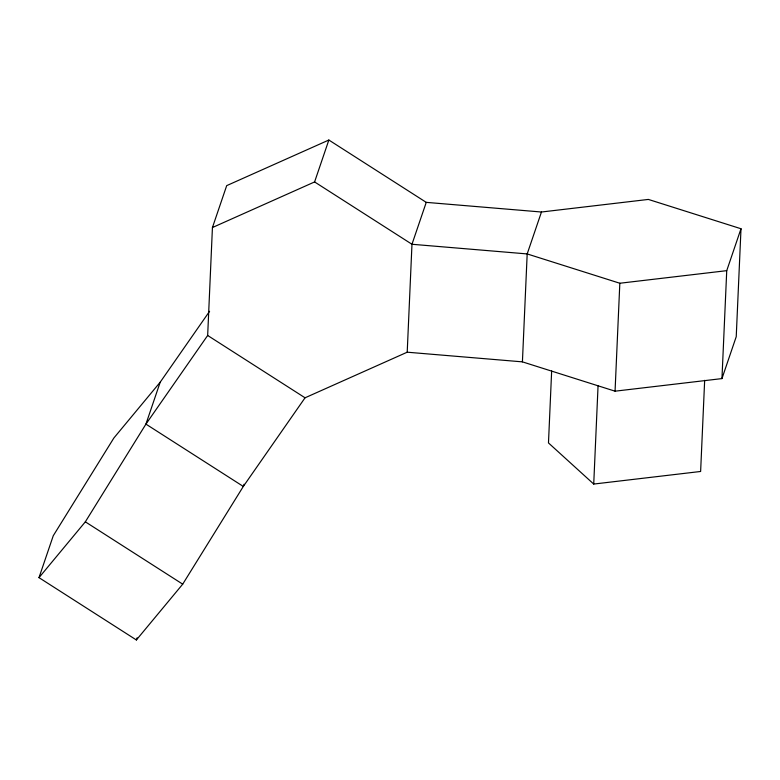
<?xml version="1.0" encoding="UTF-8"?>
<svg xmlns="http://www.w3.org/2000/svg" width="780" height="780" viewBox="0 0 780 780"><rect width="100%" height="100%" fill="white"/><g stroke="black" fill="none" stroke-linecap="round" stroke-linejoin="round"><path stroke-width="1.17" d="M39 577.639L85.332 521.83L145.928 424.115L207.665 335.468L212.433 227.536L226.697 185.63L328.858 140.03L426.25 202.361L541.457 212.014L648.365 199.426L741 228.745L736.232 336.677L721.958 378.593L615.059 391.18L522.415 361.861L407.209 352.199L305.048 397.8L243.311 486.447L182.715 584.161L136.383 639.971L39 577.639L53.264 535.733L113.87 438.009L160.192 382.2L209.586 311.288M407.209 352.199L411.976 244.267L426.25 202.361M522.415 361.861L527.183 253.929L541.457 212.014M551.655 370.978L548.476 442.933L593.726 484.058L700.625 471.471L704.662 380.328M593.726 484.058L598.065 385.72M615.059 391.18L619.827 283.247L527.183 253.929L411.976 244.267L314.594 181.935L212.433 227.536M721.958 378.593L726.736 270.66L741 228.745M160.192 382.2L145.928 424.115L243.311 486.447L244.062 484.234M136.383 639.971L137.143 637.767M314.594 181.935L328.858 140.03M619.827 283.247L726.736 270.66M207.665 335.468L305.048 397.8M85.332 521.83L182.715 584.161"/></g></svg>
